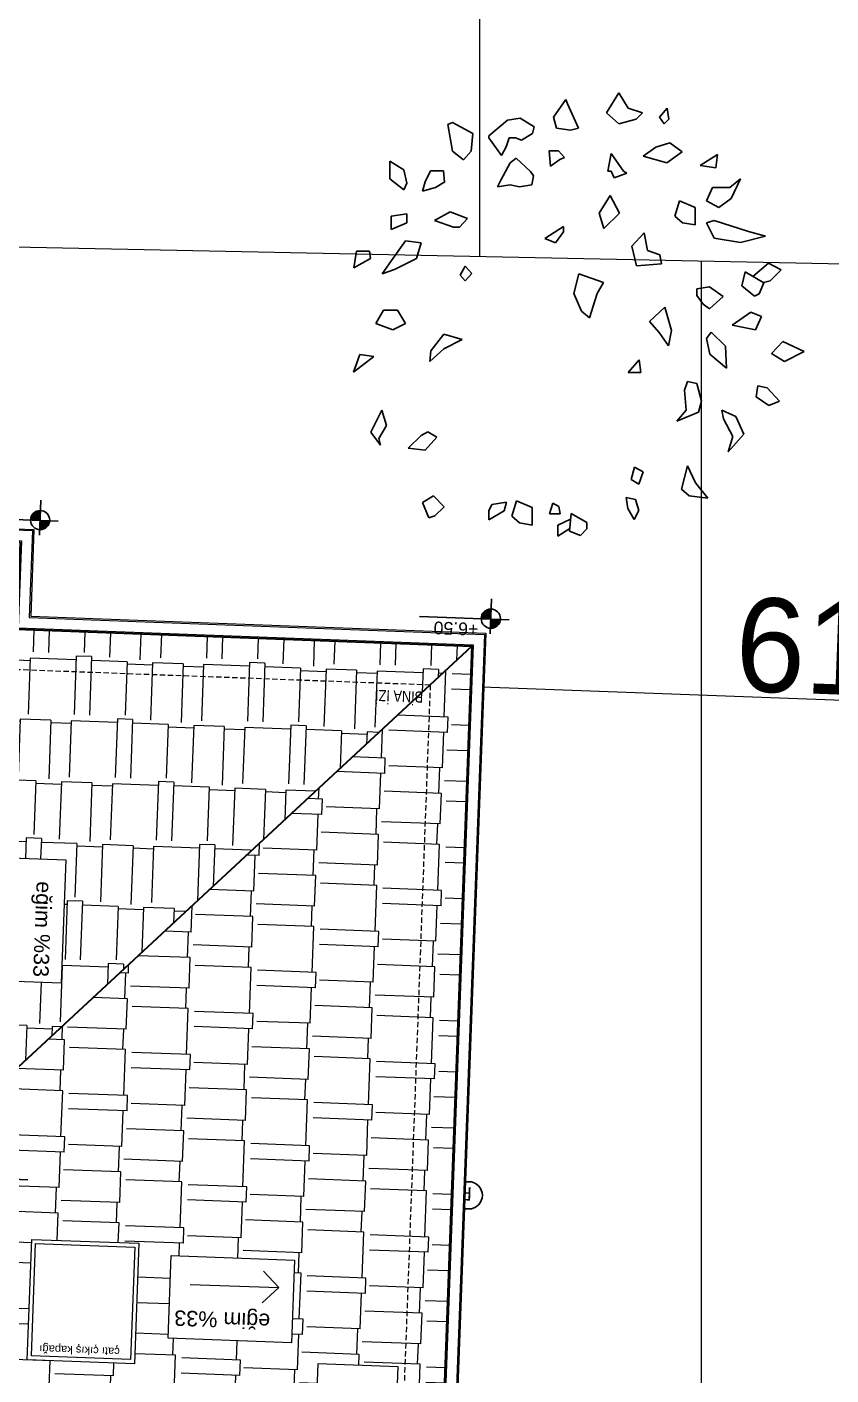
# Model space of a CAD drawing. Header units: centimetres. Extents: x 63871 to 181827, y -95930 to 42199.
# Drawn here: x 172715 to 173315, y 18061 to 19068 of the extents above; entities that cross this region are included whole.
import ezdxf
from ezdxf.enums import TextEntityAlignment as Align

# ---------------------------------------------------------------- set-up
doc = ezdxf.new("R2010")
doc.units = ezdxf.units.CM
for name, pattern in [('11-021_500-SatisOfisi_220512$0${ Diamond }', [12, 4, -2, 2, 2, -2]), ('11-021_500-SatisOfisi_280512$0${ Wide Dash }', [12, 4, -2, 4, -2]), ('Dash', [6, 3, -3])]:
    doc.linetypes.add(name, pattern=pattern)
for name, color, linetype, lineweight in [('2D Drafting - General_Pen_No__86', 173, 'Continuous', 18), ('A-AREA-IDEN', 7, 'Continuous', 9), ('A-DOOR', 31, 'Continuous', 9), ('A-FLOR-HRAL', 11, 'Continuous', 9), ('A-GLAZ', 151, 'Continuous', 9), ('A-WALL', 12, 'Continuous', 50), ('ARA SINIRLAR', 225, 'Continuous', 15), ('ARM_Pen_No__252', 8, 'Continuous', 18), ('Baca', 82, 'Continuous', 9), ('DUVAR', 7, 'Continuous', 40), ('İz DÜŞÜMÜ', 7, '11-021_500-SatisOfisi_220512$0${ Diamond }', 18), ('metal', 7, 'Continuous', 20), ('OLUK', 222, 'Continuous', 15), ('S-STRS', 31, 'Continuous', 9), ('Çatı', 144, 'Continuous', 30)]:
    doc.layers.add(name, color=color, linetype=linetype, lineweight=lineweight)
for name, color, linetype in [('Bitirme - Duvar', 7, 'Continuous'), ('CAY', 94, 'Continuous'), ('Dıış Ölçü', 140, 'Continuous'), ('KOT', 171, 'Continuous')]:
    doc.layers.add(name, color=color, linetype=linetype)
doc.styles.add('Arial', font='Arial.ttf', dxfattribs={"height": 250})
doc.styles.add('Arial_1', font='Arial.ttf', dxfattribs={"height": 300})
doc.styles.add('MtXpl_Arial_Narrow', font='')
doc.styles.add('MtXpl_Arial_Narrow_1', font='')
doc.styles.add('OLUŞTURULMUŞ_STİL_1', font='Arial.ttf')
doc.styles.add('RomanS', font='')
doc.styles.add('STYLE1', font='', dxfattribs={"width": 0.55, "height": 0.25})
doc.styles.get('MtXpl_Arial_Narrow').set_extended_font_data('Arial Narrow', bold=True)
doc.styles.get('MtXpl_Arial_Narrow_1').set_extended_font_data('Arial Narrow')
doc.styles.get('RomanS').set_extended_font_data('Stylus BT')
doc.styles.get('STYLE1').set_extended_font_data('Arial Tur')
doc.dimstyles.new('BÖYÜK', dxfattribs={"dimtxt": 70, "dimasz": 5, "dimexe": 5, "dimexo": 5, "dimgap": 2, "dimtad": 3, "dimdec": 0, "dimzin": 0, "dimdsep": 46, "dimtxsty": 'RomanS', "dimblk": 'DOT', "dimcen": 5, "dimadec": 0, "dimazin": 0, "dimtfac": 1, "dimtdec": 0, "dimtix": 1, "dimtofl": 0, "dimtmove": 1, "dimatfit": 0, "dimldrblk": 'DOT', "dimfxl": 10, "dimfxlon": 1, "dimtolj": 1, "dimtzin": 0, "dimarcsym": 0})

# ---------------------------------------------------------------- blocks, each defined once
blk = doc.blocks.new('M_Single-Flush - 80-231723-01_zemin')
at = {"layer": 'A-DOOR', "lineweight": 18}
for p, q in [((350, -50), (350, -850)), ((400, -50), (350, -50)), ((400, -50), (400, -850)), ((400, -850), (350, -850))]:
    blk.add_line(p, q, dxfattribs=at)
at = {"layer": 'A-DOOR'}
blk.add_arc((400, -50), 802, 180, 266.4242, dxfattribs=at)
blk = doc.blocks.new('M_Single-Flush - 100-231751-01_zemin')
at = {"layer": 'A-DOOR', "lineweight": 18}
for p, q in [((450, 100), (450, 1100)), ((500, 1100), (450, 1100)), ((500, 100), (500, 1100)), ((500, 100), (450, 100))]:
    blk.add_line(p, q, dxfattribs=at)
at = {"layer": 'A-DOOR'}
blk.add_arc((500, 100), 1002, 92.8611, 180, dxfattribs=at)
blk = doc.blocks.new('*U7')
at = {"layer": 'KOT', "linetype": 'Continuous'}
for p, q in [((531937.4, 4296264.4), (531937.8, 4296265.7)), ((531937.8, 4296265.7), (531938.5, 4296266.8)), ((531938.5, 4296266.8), (531939.4, 4296267.9)), ((531939.4, 4296267.9), (531940.5, 4296268.7)), ((531940.5, 4296268.7), (531941.7, 4296269.4)), ((531941.7, 4296269.4), (531943, 4296269.8)), ((531943, 4296269.8), (531944.4, 4296269.9)), ((531944.4, 4296269.9), (531944.4, 4296269.8)), ((531944.4, 4296269.8), (531944.4, 4296269.4)), ((531944.4, 4296269.4), (531944.4, 4296268.7)), ((531944.4, 4296268.7), (531944.4, 4296267.9)), ((531944.4, 4296267.9), (531944.4, 4296266.8)), ((531944.4, 4296266.8), (531944.4, 4296265.7)), ((531944.4, 4296265.7), (531944.4, 4296264.4)), ((531937.2, 4296263), (531937.4, 4296264.4)), ((531944.4, 4296264.4), (531944.4, 4296263))]:
    blk.add_line(p, q, dxfattribs=at)
at = {"layer": 'KOT', "linetype": 'Continuous', "extrusion": (0, 0, -1)}
for points in [[(-531937.8, 4296265.7), (-531944.4, 4296264.4), (-531937.4, 4296264.4)], [(-531938.5, 4296266.8), (-531944.4, 4296265.7), (-531937.8, 4296265.7)], [(-531937.8, 4296265.7), (-531944.4, 4296265.7), (-531944.4, 4296264.4)], [(-531939.4, 4296267.9), (-531944.4, 4296266.8), (-531938.5, 4296266.8)], [(-531938.5, 4296266.8), (-531944.4, 4296266.8), (-531944.4, 4296265.7)], [(-531940.5, 4296268.7), (-531944.4, 4296267.9), (-531939.4, 4296267.9)], [(-531939.4, 4296267.9), (-531944.4, 4296267.9), (-531944.4, 4296266.8)], [(-531941.7, 4296269.4), (-531944.4, 4296268.7), (-531940.5, 4296268.7)], [(-531940.5, 4296268.7), (-531944.4, 4296268.7), (-531944.4, 4296267.9)], [(-531943, 4296269.8), (-531944.4, 4296269.4), (-531941.7, 4296269.4)], [(-531941.7, 4296269.4), (-531944.4, 4296269.4), (-531944.4, 4296268.7)], [(-531944.4, 4296269.9), (-531944.4, 4296269.8), (-531943, 4296269.8)], [(-531943, 4296269.8), (-531944.4, 4296269.8), (-531944.4, 4296269.4)], [(-531937.4, 4296264.4), (-531944.4, 4296263), (-531937.2, 4296263)], [(-531937.4, 4296264.4), (-531944.4, 4296264.4), (-531944.4, 4296263)]]:
    blk.add_solid(points, dxfattribs=at)
blk = doc.blocks.new('*U8')
at = {"layer": 'KOT', "linetype": 'Continuous'}
for p, q in [((531944.4, 4296263.1), (531944.4, 4296263.4)), ((531944.4, 4296261.7), (531944.4, 4296263.1)), ((531944.4, 4296260.4), (531944.4, 4296261.7)), ((531944.4, 4296259.2), (531944.4, 4296260.4)), ((531944.4, 4296258.1), (531944.4, 4296259.2)), ((531944.4, 4296257.2), (531944.4, 4296258.1)), ((531944.4, 4296256.5), (531944.4, 4296257.2)), ((531944.4, 4296256.1), (531944.4, 4296256.5)), ((531945.8, 4296256.1), (531944.4, 4296256)), ((531944.4, 4296256), (531944.4, 4296256.1)), ((531947.1, 4296256.5), (531945.8, 4296256.1)), ((531948.3, 4296257.2), (531947.1, 4296256.5)), ((531949.4, 4296258.1), (531948.3, 4296257.2)), ((531950.3, 4296259.2), (531949.4, 4296258.1)), ((531951, 4296260.4), (531950.3, 4296259.2)), ((531951.4, 4296261.7), (531951, 4296260.4)), ((531951.5, 4296263.1), (531951.4, 4296261.7)), ((531951.5, 4296263.4), (531951.5, 4296263.1))]:
    blk.add_line(p, q, dxfattribs=at)
at = {"layer": 'KOT', "linetype": 'Continuous', "extrusion": (0, 0, -1)}
for points in [[(-531944.4, 4296263.4), (-531951.5, 4296263.1), (-531944.4, 4296263.1)], [(-531944.4, 4296263.4), (-531951.5, 4296263.4), (-531951.5, 4296263.1)], [(-531944.4, 4296263.1), (-531951.4, 4296261.7), (-531944.4, 4296261.7)], [(-531944.4, 4296263.1), (-531951.5, 4296263.1), (-531951.4, 4296261.7)], [(-531944.4, 4296261.7), (-531951, 4296260.4), (-531944.4, 4296260.4)], [(-531944.4, 4296261.7), (-531951.4, 4296261.7), (-531951, 4296260.4)], [(-531944.4, 4296260.4), (-531950.3, 4296259.2), (-531944.4, 4296259.2)], [(-531944.4, 4296260.4), (-531951, 4296260.4), (-531950.3, 4296259.2)], [(-531944.4, 4296259.2), (-531949.4, 4296258.1), (-531944.4, 4296258.1)], [(-531944.4, 4296259.2), (-531950.3, 4296259.2), (-531949.4, 4296258.1)], [(-531944.4, 4296258.1), (-531948.3, 4296257.2), (-531944.4, 4296257.2)], [(-531944.4, 4296258.1), (-531949.4, 4296258.1), (-531948.3, 4296257.2)], [(-531944.4, 4296257.2), (-531947.1, 4296256.5), (-531944.4, 4296256.5)], [(-531944.4, 4296257.2), (-531948.3, 4296257.2), (-531947.1, 4296256.5)], [(-531944.4, 4296256.5), (-531945.8, 4296256.1), (-531944.4, 4296256.1)], [(-531944.4, 4296256.5), (-531947.1, 4296256.5), (-531945.8, 4296256.1)], [(-531944.4, 4296256.1), (-531945.8, 4296256.1), (-531944.4, 4296256)]]:
    blk.add_solid(points, dxfattribs=at)
blk = doc.blocks.new('asdf')
at = {"layer": 'KOT'}
for p, q in [((435094.3, 4281336.8), (435094.3, 4281362.8)), ((435080.7, 4281351.9), (435147.5, 4281351.9))]:
    blk.add_line(p, q, dxfattribs=at)
blk.add_circle((435094.3, 4281351.6), 7.17, dxfattribs=at)
at = {"layer": 'KOT', "linetype": 'Continuous'}
for name, p in [('*U7', (-96850, -14911.1)), ('*U8', (-96850, -14911.6))]:
    blk.add_blockref(name, p, dxfattribs=at)
blk = doc.blocks.new('y')
for p, q in [((66798.9, 34324.7), (66798.9, 34329.6)), ((66799.4, 34324.7), (66799.4, 34329.8)), ((66807.3, 34319.9), (66807.3, 34325.6)), ((66812.4, 34330.7), (66812.4, 34330.7)), ((66817.5, 34319.9), (66817.5, 34325.6)), ((66825.5, 34324.7), (66825.5, 34329.8)), ((66826, 34324.7), (66826, 34329.6)), ((66809.4, 34317.9), (66815.5, 34317.9)), ((66764.7, 34299.7), (66844.1, 34299.7)), ((66764.7, 34299.7), (66764.7, 34294.7)), ((66794.8, 34304.3), (66830.1, 34304.3)), ((66794.8, 34302.7), (66794.8, 34299.7)), ((66795.8, 34303.7), (66829, 34303.7)), ((66830.1, 34302.7), (66830.1, 34299.7)), ((66830.1, 34302.7), (66830.1, 34299.7)), ((66844.1, 34299.7), (66844.1, 34294.7))]:
    blk.add_line(p, q)
at = {"color": 4, "ltscale": 30}
for p, q in [((66797.4, 34306.6), (66800.9, 34306.6)), ((66799.2, 34308.3), (66799.2, 34304.8)), ((66827.4, 34306.6), (66824, 34306.6)), ((66825.7, 34308.3), (66825.7, 34304.8))]:
    blk.add_line(p, q, dxfattribs=at)
blk.add_lwpolyline([(66794.5, 34299.7, -0.41586), (66793.8, 34300.4), (66794.1, 34329.8, -1), (66830.8, 34329.8), (66831.1, 34300.4, -0.41586), (66830.4, 34299.7)], format="xyb", close=True)
for centre in [(66799.2, 34306.6), (66825.7, 34306.6)]:
    blk.add_circle(centre, 1.02)
for centre, radius, start, end in [((66812.4, 34329.8), 13.5, 358.9853, 181.0147), ((66812.4, 34330), 13, 358.9459, 181.0541), ((66812.4, 34325.6), 5.1, 90, 180), ((66812.4, 34325.6), 5.1, 0, 90), ((66812.4, 34324.5), 13.5, 178.9853, 1.0147), ((66812.4, 34325), 13, 181.1929, 358.8071), ((66809.4, 34319.9), 2.04, 180, 270), ((66815.5, 34319.9), 2.04, 270, 0), ((66795.8, 34302.7), 1.02, 90, 180), ((66829, 34302.7), 1.02, 0, 90)]:
    blk.add_arc(centre, radius, start, end)
at = {"layer": 'ARM_Pen_No__252'}
for p, q in [((66774.4, 34307.1), (66776.2, 34307.1)), ((66774.4, 34301.5), (66774.4, 34307.1)), ((66775.3, 34305.2), (66775.3, 34301.5)), ((66776.2, 34305.2), (66775.3, 34305.2)), ((66776.2, 34309.8), (66785.5, 34309.8)), ((66776.2, 34302.6), (66776.2, 34309.8)), ((66776.2, 34307.1), (66776.2, 34305.2)), ((66785.5, 34309.8), (66785.5, 34302.6)), ((66785.5, 34307.1), (66785.5, 34305.2)), ((66787.3, 34307.1), (66785.5, 34307.1)), ((66785.5, 34305.2), (66786.4, 34305.2)), ((66786.4, 34305.2), (66786.4, 34301.5)), ((66787.3, 34301.5), (66787.3, 34307.1)), ((66785.5, 34302.6), (66776.2, 34302.6))]:
    blk.add_line(p, q, dxfattribs=at)
blk.add_lwpolyline([(66788.3, 34301.5), (66788.3, 34299.7), (66773.5, 34299.7), (66773.5, 34301.5)], close=True, dxfattribs=at)
at = {"layer": 'metal'}
for p, q in [((66839.3, 34315.9), (66839.3, 34325.6)), ((66842.9, 34324.2), (66835.8, 34324.2)), ((66835.8, 34317), (66835.8, 34324.2)), ((66835.8, 34320.6), (66843, 34320.6)), ((66842.9, 34317), (66835.8, 34317)), ((66842.7, 34323.9), (66836, 34323.9)), ((66836, 34317.2), (66836, 34323.9)), ((66842.7, 34317.2), (66836, 34317.2)), ((66836.9, 34320.6), (66841.7, 34320.6)), ((66839.3, 34317), (66839.3, 34324)), ((66839.3, 34322.7), (66839.3, 34317)), ((66842.7, 34323.9), (66842.7, 34317.2)), ((66842.9, 34324.2), (66842.9, 34317))]:
    blk.add_line(p, q, dxfattribs=at)
blk.add_circle((66839.3, 34320.6), 2.88, dxfattribs=at)
blk = doc.blocks.new('HRD')
at = {"layer": 'ARM_Pen_No__252'}
h = blk.add_hatch(dxfattribs=at)
h.set_pattern_fill('AR-B816', color=256, scale=0.09)
h.set_pattern_definition([(0, (-39959.2, 0), (0, 18.288), []), (90, (-39959.2, 0), (-18.288, 18.288), [18.288, -18.288])])
h.paths.add_polyline_path([(154149.6, 35592.5), (154149.6, 35503.5), (154219.6, 35503.5), (154219.6, 35483.2), (154324.6, 35483.2), (154324.6, 35692.5), (154369.6, 35692.5), (154369.6, 35927.5), (154369.6, 35927.5), (154369.6, 36097.5), (154369.6, 36177.5), (154254.6, 36177.5), (153954.6, 36177.5), (153839.6, 36177.5), (153839.6, 35897.6), (153869.6, 35897.5), (153869.6, 35882.5), (154019.6, 35882.5), (154019.6, 35872.5), (154019.6, 35833.3, -0.444416), (154030.5, 35823.5, -0.444416), (154019.6, 35813.7), (154019.6, 35773.5), (153939.6, 35773.5), (153939.6, 35692.5), (154019.6, 35692.5), (154019.6, 35687.5), (154019.6, 35633.7), (154020.6, 35632.9), (154019.6, 35631.5), (154019.6, 35592.5), (154019.6, 35582.5), (153989.6, 35582.5), (153989.6, 35577.5), (153989.6, 35497.5), (153989.6, 35437.5), (153994.6, 35437.5), (154094.6, 35437.5), (154139.6, 35437.5), (154139.6, 35592.5)])
h = blk.add_hatch(dxfattribs=at)
h.set_pattern_fill('ANGLE', color=256, scale=5)
h.set_pattern_definition([(0, (-39959.2, 0), (0, 34.925), [25.4, -9.525]), (90, (-39959.2, 0), (-34.925, 2e-15), [25.4, -9.525])])
h.paths.add_polyline_path([(153979.6, 35577.5), (153979.6, 35582.5), (153839.6, 35582.5), (153839.6, 35560.8), (153842.5, 35560.8, -35.598717), (153842.4, 35558.9), (153839.6, 35558.9), (153839.6, 35437.5), (153862.7, 35437.5), (153862.7, 35442.5), (153892.6, 35442.5, -0.415866), (153891.9, 35443.2), (153892.1, 35472.6, -1), (153928.9, 35472.6), (153929.1, 35443.2, -0.417788), (153928.4, 35442.5), (153942.2, 35442.5), (153942.2, 35437.5), (153979.6, 35437.5), (153979.6, 35497.5)])
h.paths.add_polyline_path([(153928.9, 35472.6, 1), (153892.1, 35472.6), (153891.9, 35443.2, 0.415866), (153892.6, 35442.5), (153892.9, 35442.5), (153892.9, 35445.5, -0.414214), (153893.9, 35446.6), (153927.1, 35446.6, -0.414206), (153928.1, 35445.5), (153928.1, 35442.5), (153928.4, 35442.5, 0.417795), (153929.1, 35443.2)], flags=17)
h.paths.add_polyline_path([(153924, 35472.4), (153924, 35467.5, -1.017869), (153897, 35467.5), (153897, 35472.4, -1.017869)], flags=16)
h.paths.add_polyline_path([(153923.5, 35472.6), (153923.5, 35467.5, -0.979394), (153897.5, 35467.5), (153897.5, 35472.6, -1.018569)], flags=0)
h.paths.add_polyline_path([(153941, 35467), (153941, 35459.8), (153933.8, 35459.8), (153933.8, 35467)], flags=16)
h.paths.add_polyline_path([(153940.8, 35466.8), (153940.8, 35460), (153934.1, 35460), (153934.1, 35466.8)], flags=0)
h.paths.add_polyline_path([(153940.3, 35463.4, -1), (153934.5, 35463.4, -1)], flags=0)
h.paths.add_polyline_path([(153915.6, 35468.5), (153915.6, 35462.7, -0.414219), (153913.6, 35460.7), (153907.4, 35460.7, -0.414214), (153905.4, 35462.7), (153905.4, 35468.5, -0.414214), (153910.5, 35473.6, -0.414212)], flags=0)
h.paths.add_polyline_path([(153924.8, 35449.4, -1), (153922.7, 35449.4, -1)], flags=16)
h.paths.add_polyline_path([(153864.6, 35477.5), (153938.7, 35477.4), (153938.7, 35493.8), (153864.6, 35493.8)], flags=24)
h.paths.add_polyline_path([(153865.1, 35490.5), (153938.1, 35490.5), (153938.1, 35506.8), (153865.1, 35506.9)], flags=24)
h.paths.add_polyline_path([(153883.3, 35506.4), (153927.8, 35506.4), (153927.8, 35519.3), (153883.3, 35519.3)], flags=24)
h.paths.add_polyline_path([(153864.7, 35503.7), (153888.1, 35503.6), (153888.1, 35519.9), (153864.7, 35519.9)], flags=24)
h.paths.add_polyline_path([(153862.3, 35534.3), (153908.8, 35534.3), (153908.8, 35568.2), (153862.3, 35568.2)], flags=24)
h.paths.add_polyline_path([(153861.8, 35512.8), (153916.1, 35512.8), (153916.1, 35546.8), (153861.8, 35546.8)], flags=24)
at = {"layer": '2D Drafting - General_Pen_No__86'}
for radius, start, end in [(17, 181.5717, 175.1354), (9, 182.9697, 170.7827)]:
    blk.add_arc((153859.4, 35559.4), radius, start, end, dxfattribs=at)
at = {"layer": 'A-DOOR'}
for p, q in [((153979.6, 35497.5), (153979.6, 35577.5)), ((153989.6, 35577.5), (153989.6, 35497.5)), ((153994.6, 35437.5), (154094.6, 35437.5)), ((153994.6, 35417.5), (154094.6, 35417.5))]:
    blk.add_line(p, q, dxfattribs=at)
at = {"layer": 'A-FLOR-HRAL'}
for p, q in [((153969.6, 35417.5), (153969.6, 35317.5)), ((154119.7, 35317.5), (154119.7, 35417.5)), ((154049.8, 35373.5), (154043.1, 35363.5)), ((154049.8, 35317.5), (154049.8, 35373.5)), ((154049.8, 35373.5), (154056.4, 35363.5)), ((154119.7, 35371.5), (153969.6, 35371.5)), ((154119.7, 35344.5), (153969.6, 35344.5)), ((154119.7, 35317.5), (153969.6, 35317.5))]:
    blk.add_line(p, q, dxfattribs=at)
at = {"layer": 'A-FLOR-HRAL', "linetype": '11-021_500-SatisOfisi_280512$0${ Wide Dash }'}
for p, q in [((154119.7, 35373.5), (153969.6, 35373.5)), ((154119.7, 35346.5), (153969.6, 35346.5)), ((154119.7, 35319.5), (153969.6, 35319.5))]:
    blk.add_line(p, q, dxfattribs=at)
at = {"layer": 'A-GLAZ', "ltscale": 3}
for p, q in [((153839.6, 35782.5), (153819.6, 35782.5)), ((153819.6, 35782.5), (153819.6, 35777.5)), ((153819.6, 35782.5), (153819.6, 35692.5)), ((153819.6, 35777.5), (153839.6, 35777.5)), ((153824.6, 35732.5), (153824.6, 35777.5)), ((153824.6, 35777.5), (153824.6, 35772.5)), ((153829.6, 35777.5), (153829.6, 35732.5)), ((153839.6, 35777.5), (153839.6, 35782.5)), ((153839.6, 35782.5), (153839.6, 35692.5)), ((153824.6, 35772.5), (153829.6, 35772.5)), ((153827.1, 35772.5), (153827.1, 35737.5)), ((153829.6, 35737.5), (153824.6, 35737.5)), ((153829.6, 35697.5), (153829.6, 35742.5)), ((153829.6, 35742.5), (153834.6, 35742.5)), ((153829.6, 35737.5), (153834.6, 35737.5)), ((153832.1, 35737.5), (153832.1, 35702.5)), ((153834.6, 35742.5), (153834.6, 35697.5)), ((153829.6, 35732.5), (153824.6, 35732.5)), ((153819.6, 35692.5), (153819.6, 35697.5)), ((153819.6, 35697.5), (153839.6, 35697.5)), ((153829.6, 35697.5), (153829.6, 35702.5)), ((153829.6, 35702.5), (153834.6, 35702.5)), ((153839.6, 35697.5), (153839.6, 35692.5)), ((153839.6, 35692.5), (153819.6, 35692.5)), ((153869.8, 35437.5), (153869.8, 35417.5)), ((153874.8, 35437.5), (153869.8, 35437.5)), ((153869.8, 35437.5), (153929.8, 35437.5)), ((153874.8, 35417.5), (153874.8, 35437.5)), ((153924.8, 35417.5), (153924.8, 35437.5)), ((153924.8, 35437.5), (153929.8, 35437.5)), ((153929.8, 35437.5), (153929.8, 35417.5)), ((153874.8, 35427.5), (153904.8, 35427.5)), ((153879.8, 35422.5), (153879.8, 35427.5)), ((153879.8, 35425), (153899.8, 35425)), ((153894.8, 35427.5), (153894.8, 35432.5)), ((153894.8, 35432.5), (153924.8, 35432.5)), ((153924.8, 35427.5), (153894.8, 35427.5)), ((153899.8, 35427.5), (153899.8, 35432.5)), ((153899.8, 35430), (153919.8, 35430)), ((153899.8, 35427.5), (153899.8, 35422.5)), ((153904.8, 35427.5), (153904.8, 35422.5)), ((153919.8, 35427.5), (153919.8, 35432.5)), ((153924.8, 35427.5), (153919.8, 35427.5)), ((153869.8, 35417.5), (153874.8, 35417.5)), ((153869.8, 35417.5), (153929.8, 35417.5)), ((153904.8, 35422.5), (153874.8, 35422.5)), ((153874.8, 35422.5), (153879.8, 35422.5)), ((153929.8, 35417.5), (153924.8, 35417.5))]:
    blk.add_line(p, q, dxfattribs=at)
at = {"layer": 'A-WALL', "lineweight": 53}
for p, q in [((153819.6, 35782.5), (153819.6, 36197.5)), ((154019.6, 35872.5), (154019.6, 35882.5)), ((153839.6, 35872.5), (153839.6, 35782.5)), ((154019.6, 35872.5), (153839.6, 35872.5)), ((153819.6, 35417.5), (153819.6, 35692.5)), ((153819.6, 35692.5), (153839.6, 35692.5)), ((153839.6, 35692.5), (153839.6, 35592.5)), ((153839.6, 35592.5), (154019.6, 35592.5)), ((154019.6, 35592.5), (154019.6, 35582.5)), ((153839.6, 35582.5), (153839.6, 35437.5)), ((153979.6, 35582.5), (153839.6, 35582.5)), ((153979.6, 35577.5), (153979.6, 35582.5)), ((153989.6, 35577.5), (153979.6, 35577.5)), ((154019.6, 35582.5), (153989.6, 35582.5)), ((153989.6, 35582.5), (153989.6, 35577.5)), ((153979.6, 35437.5), (153979.6, 35497.5)), ((153979.6, 35497.5), (153989.6, 35497.5)), ((153989.6, 35497.5), (153989.6, 35437.5)), ((153839.6, 35437.5), (153869.8, 35437.5)), ((153929.8, 35437.5), (153979.6, 35437.5)), ((153989.6, 35437.5), (153994.6, 35437.5)), ((153994.6, 35437.5), (153994.6, 35417.5)), ((154094.6, 35417.5), (154094.6, 35437.5)), ((154094.6, 35437.5), (154139.6, 35437.5)), ((153869.8, 35417.5), (153819.6, 35417.5)), ((153994.6, 35417.5), (153929.8, 35417.5)), ((154389.6, 35417.5), (154094.6, 35417.5))]:
    blk.add_line(p, q, dxfattribs=at)
at = {"layer": 'A-WALL', "lineweight": 50}
for p, q in [((153839.6, 35782.5), (153819.6, 35782.5)), ((153869.8, 35437.5), (153869.8, 35417.5)), ((153929.8, 35417.5), (153929.8, 35437.5))]:
    blk.add_line(p, q, dxfattribs=at)
at = {"layer": 'Bitirme - Duvar', "color": 161, "linetype": 'Continuous', "lineweight": 25}
for p, q in [((153786.9, 35737.5), (153834.4, 35737.5)), ((153899.8, 35384.8), (153899.8, 35432.3))]:
    blk.add_line(p, q, dxfattribs=at)
for centre in [(153776.7, 35737.5), (153899.8, 35374.6)]:
    blk.add_circle(centre, 10.2, dxfattribs=at)
at = {"layer": 'İz DÜŞÜMÜ'}
blk.add_lwpolyline([(153819.6, 36347.5), (154419.6, 36347.5), (154419.6, 35292.5), (154159.6, 35292.5), (154159.6, 35357.5), (153819.6, 35357.5), (153819.6, 36347.5)], dxfattribs=at)
at = {"layer": 'metal'}
for p, q in [((153862.9, 35557.1), (153856.3, 35562.6)), ((153856.7, 35556.7), (153862.2, 35563.3)), ((153859.4, 35560), (153856.7, 35556.7)), ((153859.4, 35560), (153862.9, 35557.1))]:
    blk.add_line(p, q, dxfattribs=at)
blk.add_lwpolyline([(153839.6, 35558.9), (153858.1, 35558.9), (153858.1, 35560.8), (153839.6, 35560.8)], dxfattribs=at)
for radius in [2.81, 1.81]:
    blk.add_circle((153859.4, 35560), radius, dxfattribs=at)
at = {"layer": 'S-STRS', "linetype": 'Dash'}
for p, q in [((153931.9, 35776.9), (153839.6, 35869.2)), ((153936.6, 35779.5), (153890.1, 35872.5)), ((153936.6, 35786.2), (153936.6, 35872.5)), ((153963.6, 35779.5), (153963.6, 35872.5)), ((153990.6, 35779.5), (153990.6, 35872.5)), ((153932.3, 35773.5), (153839.6, 35815.1)), ((153934.7, 35770.5), (153839.6, 35770.5)), ((153934.8, 35743.5), (153839.6, 35743.5)), ((153934.8, 35716.5), (153839.6, 35716.5)), ((153934.9, 35690.4), (153839.6, 35647.6)), ((153932.9, 35689.5), (153839.6, 35689.5)), ((153934.9, 35687.8), (153839.6, 35592.5)), ((153933.7, 35686.5), (153840.9, 35644.9)), ((153937.1, 35687.5), (153889.6, 35592.5)), ((153939.6, 35685.8), (153893, 35592.5)), ((153939.6, 35687.5), (153939.6, 35592.5)), ((153942.6, 35687.5), (153942.6, 35592.5)), ((153966.6, 35687.5), (153966.6, 35592.5)), ((153969.6, 35687.5), (153969.6, 35592.5)), ((153993.6, 35687.5), (153993.6, 35592.5)), ((153996.6, 35687.5), (153996.6, 35592.5)), ((153935.4, 35684), (153843.9, 35592.5))]:
    blk.add_line(p, q, dxfattribs=at)
at = {"layer": 'S-STRS'}
for p, q in [((153934.6, 35778.5), (153840.6, 35872.5)), ((153940, 35779.5), (153893.5, 35872.5)), ((153939.6, 35872.5), (153939.6, 35780.2)), ((153966.6, 35779.5), (153966.6, 35872.5)), ((153993.6, 35779.5), (153993.6, 35872.5)), ((154019.6, 35773.5), (154019.6, 35872.5)), ((153934.6, 35775.7), (153839.6, 35818.3)), ((153889.6, 35823.5), (153889.6, 35632.9)), ((154019.6, 35823.5), (153889.6, 35823.5)), ((154019.6, 35779.5), (153934.6, 35779.5)), ((153934.9, 35687.5), (153934.6, 35779.5)), ((153934.7, 35773.5), (153839.6, 35773.5)), ((153939.6, 35773.5), (153939.6, 35692.5)), ((154019.6, 35773.5), (153939.6, 35773.5)), ((153934.7, 35746.5), (153839.6, 35746.5)), ((153934.8, 35719.5), (153839.6, 35719.5)), ((153934.9, 35692.5), (153839.6, 35692.5)), ((153934.9, 35687.5), (154019.6, 35687.5)), ((154019.6, 35692.5), (153939.6, 35692.5)), ((154019.6, 35692.5), (154019.6, 35687.5)), ((154020.6, 35632.9), (154005.6, 35644.4)), ((154020.6, 35632.9), (153889.6, 35632.9)), ((154020.6, 35632.9), (154008.8, 35615.6)), ((154019.6, 35593), (154019.6, 35592.5))]:
    blk.add_line(p, q, dxfattribs=at)
at = {"layer": 'S-STRS', "linetype": 'Dash'}
for points in [[(154017.6, 35779.5), (154017.6, 35872.5)], [(154017.6, 35592.5), (154017.6, 35687.5)], [(154019.6, 35592.5), (154019.6, 35687.5)]]:
    blk.add_lwpolyline(points, dxfattribs=at)
at = {"layer": 'S-STRS'}
blk.add_circle((154020.6, 35823.5), 9.82, dxfattribs=at)
blk.add_blockref('y', (87098.1, 1142.8))
at = {"layer": 'A-DOOR', "xscale": -0.1, "yscale": 0.1, "zscale": 0.1, "rotation": 270.0000000000001}
blk.add_blockref('M_Single-Flush - 80-231723-01_zemin', (153984.6, 35537.5), dxfattribs=at)
at = {"layer": 'A-DOOR', "xscale": -0.1, "yscale": 0.1, "zscale": 0.1}
blk.add_blockref('M_Single-Flush - 100-231751-01_zemin', (154044.6, 35427.5), dxfattribs=at)
at = {"layer": 'DUVAR'}
blk.add_blockref('asdf', (-281047.6, -4245872.1), dxfattribs=at)
for s, height, style, p in [('Döş', 8.32, 'MtXpl_Arial_Narrow_1', (154031.1, 35527.3)), (': Lamine parke', 8.316, 'MtXpl_Arial_Narrow_1', (154049.1, 35527.3)), ('Döş', 8.32, 'MtXpl_Arial_Narrow', (153867.4, 35508.7)), (': Seramik', 8.32, 'MtXpl_Arial_Narrow_1', (153885.4, 35508.7)), ('Tav: Sıva+Boya', 8.316, 'MtXpl_Arial_Narrow_1', (154031.5, 35514.2)), ('Tav: Sıva+Boya', 8.316, 'MtXpl_Arial_Narrow_1', (153867.9, 35495.7)), ('Duv: Sıva+Boya', 8.316, 'MtXpl_Arial_Narrow_1', (154031.1, 35501.2)), ('Duv: Sıva+Boya', 8.316, 'MtXpl_Arial_Narrow_1', (153867.4, 35482.6))]:
    blk.add_text(s, height=height, rotation=359.957, dxfattribs=dict(style=style)).set_placement(p)
at = {"layer": 'A-AREA-IDEN', "char_height": 16.47, "width": 224.2, "attachment_point": 2, "line_spacing_factor": 0.941778, "style": 'Arial'}
for s, insert in [('HOL', (154053.4, 35580.8)), ('WC', (153885.2, 35559.8)), ('4 m²', (154052.7, 35559.8)), ('3 m²', (153889.2, 35538.3))]:
    blk.add_mtext(s, dxfattribs=dict(at, insert=insert))
at = {"layer": 'A-DOOR', "style": 'Arial', "text_generation_flag": 6}
for s, rotation, p in [('80 / 220', 180, (153911.6, 35557.5)), ('100 / 220', 270, (154014.2, 35447.9))]:
    blk.add_text(s, height=12.35, rotation=rotation, dxfattribs=at).set_placement(p)
at = {"layer": 'Bitirme - Duvar', "linetype": 'Continuous', "char_height": 10, "attachment_point": 7, "style": 'OLUŞTURULMUŞ_STİL_1'}
for s, insert in [('\\A1;90', (153794.5, 35741.5)), ('\\A1;P', (153774.4, 35731.4)), ('\\A1;270', (153794.5, 35721.5)), ('\\A1;P', (153897.5, 35369))]:
    blk.add_mtext(s, dxfattribs=dict(at, insert=insert))
at = {"layer": 'Bitirme - Duvar', "linetype": 'Continuous', "style": 'OLUŞTURULMUŞ_STİL_1'}
for s, insert, char_height, attachment_point, rotation in [('\\A1;60', (153895.8, 35398), 10, 7, 90), ('\\A1;3', (154042.2, 35378.9), 12.59, 9, 1.3886), ('\\A1;2', (154042.2, 35352.4), 12.59, 9, 1.3886), ('\\A1;1', (154038.9, 35324.8), 12.59, 9, 1.3886)]:
    blk.add_mtext(s, dxfattribs=dict(at, insert=insert, char_height=char_height, attachment_point=attachment_point, rotation=rotation))
at = {"layer": 'Bitirme - Duvar', "linetype": 'Continuous', "insert": (153915.8, 35398), "char_height": 10, "width": 14.493, "attachment_point": 7, "rotation": 90, "style": 'OLUŞTURULMUŞ_STİL_1'}
blk.add_mtext('\\A1;60', dxfattribs=at)
at = {"layer": 'KOT', "style": 'Arial_1'}
blk.add_text('+0.50', height=9.45, dxfattribs=at).set_placement((154059.5, 35483.1))
at = {"layer": 'S-STRS', "style": 'STYLE1', "text_generation_flag": 6, "width": 0.55}
for s, height, p in [('5', 15.4, (153896.6, 35828.3)), ('4', 15.4, (153921.4, 35827.9)), ('3', 15.4, (153950.5, 35826.9)), ('2', 15.4, (153976.3, 35827.8)), ('1', 15.4, (154003.1, 35828.8)), ('6', 15.4, (153878.6, 35802.9)), ('7', 15.4, (153878.8, 35776.1)), ('8', 15.4, (153875.1, 35749.8)), ('9', 15.4, (153875.9, 35725.1)), ('10', 15.36, (153870.7, 35698)), ('11', 15.36, (153871.6, 35669.1)), ('12', 15.36, (153873.8, 35641.4)), ('13', 15.36, (153885.3, 35613.8)), ('14', 15.36, (153917.8, 35613.2)), ('15', 15.36, (153951.3, 35615.1)), ('16', 15.36, (153976.6, 35614.2)), ('17', 15.36, (153999.6, 35613.4)), ('18', 15.36, (154025.1, 35613))]:
    blk.add_text(s, height=height, rotation=180, dxfattribs=at).set_placement(p)
at = {"layer": 'S-STRS', "style": 'STYLE1'}
blk.add_text('18 x 16.66cm', height=9.515, rotation=270, dxfattribs=at).set_placement((153943.4, 35773.5))
blk = doc.blocks.new('_Dot')
at = {"color": 0, "linetype": 'ByBlock', "lineweight": -2}
blk.add_line((-0.5, 0), (-1, 0), dxfattribs=at)
at = {"color": 0, "linetype": 'ByBlock', "const_width": 0.5}
blk.add_lwpolyline([(-0.25, 0, 1), (0.25, 0, 1)], format="xyb", close=True, dxfattribs=at)
blk = doc.blocks.new('*D418')
at = {"layer": 'Defpoints', "color": 0, "transparency": 16777216}
for p in [(-4936.1, 3646.3), (-4326.5, 3623.7), (-4326.5, 3623.7)]:
    blk.add_point(p, dxfattribs=at)
at = {"layer": 'Dıış Ölçü', "color": 0, "lineweight": -2, "transparency": 16777216}
for p, q in [((-4936.1, 3646.3), (-4936.3, 3641.3)), ((-4931.1, 3646.1), (-4331.5, 3623.8)), ((-4326.5, 3623.7), (-4326.7, 3618.7))]:
    blk.add_line(p, q, dxfattribs=at)
at = {"layer": 'Dıış Ölçü', "color": 0, "lineweight": -2, "transparency": 16777216, "xscale": 5, "yscale": 5, "zscale": 5}
for p, rotation in [((-4936.1, 3646.3), 177.8731903117568), ((-4326.5, 3623.7), 357.8731903117568)]:
    blk.add_blockref('_Dot', p, dxfattribs=dict(at, rotation=rotation))
at = {"layer": 'Dıış Ölçü', "color": 0, "transparency": 16777216, "insert": (-4629.9, 3673.5), "char_height": 70, "attachment_point": 5, "rotation": 357.8732, "style": 'RomanS'}
blk.add_mtext('\\A1;610', dxfattribs=at)
blk = doc.blocks.new('A$C5AA32782')
at = {"layer": 'CAY'}
for p, q in [((452.9, 931.4, 0), (426.3, 893.8, 0)), ((456.2, 922, 0), (452.9, 931.4, 0)), ((479.5, 870.3, 0), (456.2, 922, 0)), ((566, 945.5, 0), (539.4, 903.2, 0)), ((585.9, 912.6, 0), (566, 945.5, 0)), ((355.1, 891.8, 0), (328.5, 887.1, 0)), ((385, 873, 0), (355.1, 891.8, 0)), ((426.3, 893.8, 0), (432.9, 870.3, 0)), ((539.4, 903.2, 0), (566, 879.7, 0)), ((615.9, 903.2, 0), (585.9, 912.6, 0)), ((602.6, 889.1, 0), (615.9, 903.2, 0)), ((669.1, 912.6, 0), (652.5, 893.8, 0)), ((652.5, 893.8, 0), (662.4, 879.7, 0)), ((672.4, 889.1, 0), (669.1, 912.6, 0)), ((211.1, 882.5, 0), (201.2, 877.8, 0)), ((201.2, 877.8, 0), (211.1, 821.4, 0)), ((254.4, 859, 0), (211.1, 882.5, 0)), ((328.5, 887.1, 0), (288.5, 854.2, 0)), ((381.7, 858.9, 0), (385, 873, 0)), ((432.9, 870.3, 0), (462.9, 865.6, 0)), ((462.9, 865.6, 0), (479.5, 870.3, 0)), ((566, 879.7, 0), (602.6, 889.1, 0)), ((662.4, 879.7, 0), (672.4, 889.1, 0)), ((251, 821.4, 0), (254.4, 859, 0)), ((288.5, 854.2, 0), (288.5, 849.5, 0)), ((288.5, 849.5, 0), (315.2, 811.9, 0)), ((325.1, 830.7, 0), (331.8, 849.5, 0)), ((331.8, 849.5, 0), (345.1, 849.5, 0)), ((345.1, 849.5, 0), (358.4, 844.8, 0)), ((358.4, 844.8, 0), (381.7, 858.9, 0)), ((644.5, 829.4, 0), (674.4, 838.7, 0)), ((674.4, 838.7, 0), (701, 820, 0)), ((211.1, 821.4, 0), (234.4, 802.6, 0)), ((234.4, 802.6, 0), (251, 821.4, 0)), ((315.2, 811.9, 0), (325.1, 830.7, 0)), ((347, 805.9, 0), (333.7, 796.5, 0)), ((377, 777.7, 0), (347, 805.9, 0)), ((436.8, 821.9, 0), (416.8, 821.9, 0)), ((416.8, 821.9, 0), (420.1, 789, 0)), ((450.1, 807.8, 0), (436.8, 821.9, 0)), ((440.1, 803.1, 0), (450.1, 807.8, 0)), ((542.4, 778.7, 0), (549.1, 816.3, 0)), ((549.1, 816.3, 0), (575.7, 778.7, 0)), ((617.8, 810.6, 0), (644.5, 829.4, 0)), ((667.7, 796.5, 0), (617.8, 810.6, 0)), ((701, 820, 0), (667.7, 796.5, 0)), ((776.2, 813.8, 0), (739, 790.4, 0)), ((776.2, 813.8, 0), (772.2, 785.7, 0)), ((107, 781, 0), (77, 799.8, 0)), ((77, 799.8, 0), (77, 762.2, 0)), ((113.6, 752.8, 0), (107, 781, 0)), ((163.9, 778.9, 0), (152.9, 755.4, 0)), ((191.6, 778.9, 0), (163.9, 778.9, 0)), ((194, 755.2, 0), (191.6, 778.9, 0)), ((333.7, 796.5, 0), (313.8, 759, 0)), ((383.6, 768.3, 0), (377, 777.7, 0)), ((420.1, 789, 0), (440.1, 803.1, 0)), ((549.1, 778.7, 0), (542.4, 778.7, 0)), ((555.7, 764.6, 0), (549.1, 778.7, 0)), ((575.7, 778.7, 0), (582.4, 774, 0)), ((739, 790.4, 0), (772.2, 785.7, 0)), ((77, 762.2, 0), (107, 738.7, 0)), ((107, 738.7, 0), (113.6, 752.8, 0)), ((152.9, 755.4, 0), (147.3, 735.9, 0)), ((175, 743.7, 0), (194.4, 755.4, 0)), ((313.8, 759, 0), (307.1, 744.9, 0)), ((307.1, 744.9, 0), (333.7, 749.6, 0)), ((333.7, 749.6, 0), (353.7, 744.9, 0)), ((353.7, 744.9, 0), (380.3, 749.6, 0)), ((380.3, 749.6, 0), (383.6, 768.3, 0)), ((582.4, 774, 0), (555.7, 764.6, 0)), ((802.2, 743.4, 0), (825.4, 762.2, 0)), ((825.4, 762.2, 0), (805.5, 719.9, 0)), ((147.3, 735.9, 0), (175, 743.7, 0)), ((547, 726.4, 0), (523.7, 688.8, 0)), ((566.9, 688.8, 0), (547, 726.4, 0)), ((752.3, 715.2, 0), (765.6, 743.4, 0)), ((765.6, 743.4, 0), (802.2, 743.4, 0)), ((805.5, 719.9, 0), (778.9, 701.1, 0)), ((206.1, 691.9, 0), (172.9, 673.1, 0)), ((242.7, 677.8, 0), (206.1, 691.9, 0)), ((695, 715.3, 0), (685, 682.5, 0)), ((728.2, 701.2, 0), (695, 715.3, 0)), ((728.2, 663.7, 0), (728.2, 701.2, 0)), ((778.9, 701.1, 0), (752.3, 715.2, 0)), ((113.6, 687.1, 0), (80.3, 682.4, 0)), ((80.3, 682.4, 0), (80.3, 654.2, 0)), ((80.3, 654.2, 0), (113.6, 668.3, 0)), ((113.6, 668.3, 0), (113.6, 687.1, 0)), ((172.9, 673.1, 0), (212.8, 659, 0)), ((226.1, 659, 0), (242.7, 677.8, 0)), ((523.7, 688.8, 0), (533.7, 655.9, 0)), ((533.7, 655.9, 0), (566.9, 688.8, 0)), ((685, 682.5, 0), (701.6, 668.4, 0)), ((701.6, 668.4, 0), (728.2, 663.7, 0)), ((752.3, 668.3, 0), (768.9, 673, 0)), ((768.9, 635.4, 0), (752.3, 668.3, 0)), ((768.9, 673, 0), (842.1, 649.5, 0)), ((212.8, 659, 0), (226.1, 659, 0)), ((447.5, 660.3, 0), (407.6, 634.6, 0)), ((407.6, 634.6, 0), (430.9, 625.3, 0)), ((430.9, 625.3, 0), (447.5, 648.7, 0)), ((447.5, 660.3, 0), (447.5, 648.7, 0)), ((619.8, 646.7, 0), (593.2, 618.5, 0)), ((626.5, 609.1, 0), (619.8, 646.7, 0)), ((825.4, 626, 0), (768.9, 635.4, 0)), ((878.7, 640.1, 0), (825.4, 626, 0)), ((842.1, 649.5, 0), (878.7, 640.1, 0)), ((0.4, 572.3, 0), (5.9, 607.5, 0)), ((5.9, 607.5, 0), (33.6, 607.5, 0)), ((33.6, 607.5, 0), (36.4, 591.8, 0)), ((110.8, 630, 0), (80.9, 587.7, 0)), ((144.1, 625.3, 0), (110.8, 630, 0)), ((134.1, 592.4, 0), (144.1, 625.3, 0)), ((593.2, 618.5, 0), (603.2, 576.2, 0)), ((653.1, 599.7, 0), (626.5, 609.1, 0)), ((36.4, 591.8, 0), (0.4, 572.3, 0)), ((80.9, 587.7, 0), (60.9, 559.5, 0)), ((87.6, 568.9, 0), (134.1, 592.4, 0)), ((238.2, 576, 0), (227.1, 556.4, 0)), ((252.1, 560.3, 0), (238.2, 576, 0)), ((603.2, 576.2, 0), (656.4, 580.9, 0)), ((656.4, 580.9, 0), (653.1, 599.7, 0)), ((851.7, 554.1, 0), (885, 582.3, 0)), ((885, 582.3, 0), (911.6, 568.2, 0)), ((60.9, 559.5, 0), (87.6, 568.9, 0)), ((227.1, 556.4, 0), (238.2, 544.7, 0)), ((238.2, 544.7, 0), (252.1, 560.3, 0)), ((480.7, 559.5, 0), (469.6, 517.6, 0)), ((480.7, 559.5, 0), (532.8, 541.1, 0)), ((827.9, 533.9, 0), (835.1, 563.5, 0)), ((875, 540, 0), (835.1, 563.5, 0)), ((911.6, 568.2, 0), (888.3, 544.7, 0)), ((519.5, 517.6, 0), (532.8, 541.1, 0)), ((758.9, 532, 0), (732.3, 527.3, 0)), ((732.3, 527.3, 0), (732.3, 513.2, 0)), ((788.5, 511.1, 0), (758.9, 532, 0)), ((855.1, 511.8, 0), (827.9, 533.9, 0)), ((865, 516.5, 0), (875, 540, 0)), ((873.9, 540.7, 0), (888.3, 544.7, 0)), ((469.6, 517.6, 0), (486.2, 480, 0)), ((502.9, 465.9, 0), (519.5, 517.6, 0)), ((732.3, 513.2, 0), (745.6, 494.4, 0)), ((745.6, 494.4, 0), (758.9, 485, 0)), ((788.5, 511.1, 0), (758.9, 485, 0)), ((855.1, 511.8, 0), (865, 516.5, 0)), ((63.9, 482, 0), (47.2, 453.8, 0)), ((93.8, 482, 0), (63.9, 482, 0)), ((110.4, 453.8, 0), (93.8, 482, 0)), ((486.2, 480, 0), (502.9, 465.9, 0)), ((664, 488.3, 0), (631.4, 457.6, 0)), ((664, 488.3, 0), (678, 438.8, 0)), ((807.7, 450.2, 0), (846.9, 477.9, 0)), ((846.9, 477.9, 0), (870.2, 468.5, 0)), ((870.2, 468.5, 0), (856.9, 440.3, 0)), ((47.2, 453.8, 0), (83.8, 439.7, 0)), ((83.8, 439.7, 0), (110.4, 453.8, 0)), ((631.4, 457.6, 0), (651.4, 434.1, 0)), ((651.4, 434.1, 0), (671.4, 405.9, 0)), ((671.4, 405.9, 0), (678, 438.8, 0)), ((762.3, 435, 0), (752.8, 421.6, 0)), ((793.1, 404.9, 0), (762.3, 435, 0)), ((807.7, 450.2, 0), (856.9, 440.3, 0)), ((192.8, 430.8, 0), (165.1, 395.5, 0)), ((231.6, 419, 0), (192.8, 430.8, 0)), ((192.8, 399.5, 0), (231.6, 419, 0)), ((752.8, 421.6, 0), (759.9, 388.1, 0)), ((795.4, 358, 0), (793.1, 404.9, 0)), ((915.7, 415.1, 0), (891.6, 389.5, 0)), ((961, 393.8, 0), (915.7, 415.1, 0)), ((13.3, 387.6, 0), (0, 350, 0)), ((0, 350, 0), (43.2, 382.9, 0)), ((43.2, 382.9, 0), (13.3, 387.6, 0)), ((162.3, 372.1, 0), (192.8, 399.5, 0)), ((165.1, 395.5, 0), (162.3, 372.1, 0)), ((609.3, 376.3, 0), (585.9, 348.8, 0)), ((609.3, 376.3, 0), (612.6, 348.8, 0)), ((759.9, 388.1, 0), (795.4, 358, 0)), ((891.6, 389.5, 0), (918.8, 372.4, 0)), ((918.8, 372.4, 0), (961, 393.8, 0)), ((585.9, 348.8, 0), (612.6, 348.8, 0)), ((712.3, 330, 0), (705.7, 311.2, 0)), ((732.3, 325.3, 0), (712.3, 330, 0)), ((742.3, 287.7, 0), (732.3, 325.3, 0)), ((862, 320.6, 0), (858.7, 297.1, 0)), ((882, 315.9, 0), (862, 320.6, 0)), ((705.7, 311.2, 0), (709, 268.9, 0)), ((735.6, 264.2, 0), (742.3, 287.7, 0)), ((858.7, 297.1, 0), (885.3, 278.3, 0)), ((908.6, 287.7, 0), (882, 315.9, 0)), ((885.3, 278.3, 0), (908.6, 287.7, 0)), ((60.4, 268.9, 0), (37.1, 221.9, 0)), ((70.4, 236, 0), (60.4, 268.9, 0)), ((709, 268.9, 0), (689.1, 245.4, 0)), ((689.1, 245.4, 0), (735.6, 264.2, 0)), ((815.5, 254.8, 0), (785.5, 268.9, 0)), ((785.5, 268.9, 0), (788.8, 250.1, 0)), ((53.7, 207.8, 0), (70.4, 236, 0)), ((788.8, 250.1, 0), (808.8, 212.5, 0)), ((788.8, 250.1, 0), (808.8, 212.5, 0)), ((832.1, 217.2, 0), (815.5, 254.8, 0)), ((37.1, 221.9, 0), (57.1, 193.7, 0)), ((57.1, 193.7, 0), (53.7, 207.8, 0)), ((144.4, 214.7, 0), (116.7, 187.3, 0)), ((158.3, 222.5, 0), (144.4, 214.7, 0)), ((152.8, 183.4, 0), (177.7, 210.8, 0)), ((177.7, 210.8, 0), (158.3, 222.5, 0)), ((798.8, 179.6, 0), (832.1, 217.2, 0)), ((808.8, 212.5, 0), (798.8, 179.6, 0)), ((116.7, 187.3, 0), (152.8, 183.4, 0)), ((598.8, 147.3, 0), (591.7, 120.5, 0)), ((617.8, 137.2, 0), (598.8, 147.3, 0)), ((711.9, 149.9, 0), (699, 99.8, 0)), ((711.9, 149.9, 0), (729, 113.9, 0)), ((591.7, 120.5, 0), (608.3, 110.5, 0)), ((608.3, 110.5, 0), (617.8, 137.2, 0)), ((699, 99.8, 0), (715.7, 85.7, 0)), ((755.6, 81, 0), (729, 113.9, 0)), ((170.2, 85.7, 0), (146.9, 71.6, 0)), ((146.9, 71.6, 0), (160.2, 38.7, 0)), ((193.4, 62.2, 0), (170.2, 85.7, 0)), ((173.5, 43.4, 0), (193.4, 62.2, 0)), ((294.7, 67.6, 0), (288.1, 53.5, 0)), ((325.8, 72.5, 0), (294.7, 67.6, 0)), ((325.8, 72.5, 0), (321.3, 53.5, 0)), ((347.3, 75.1, 0), (337.3, 42.2, 0)), ((380.6, 61, 0), (347.3, 75.1, 0)), ((380.6, 23.4, 0), (380.6, 61, 0)), ((424.6, 70.4, 0), (418.1, 47.4, 0)), ((424.6, 70.4, 0), (437.5, 63.1, 0)), ((440.3, 47.4, 0), (437.5, 63.1, 0)), ((601.4, 77.9, 0), (581.4, 82.6, 0)), ((581.4, 82.6, 0), (584.8, 59.1, 0)), ((584.8, 59.1, 0), (598.1, 35.6, 0)), ((608, 54.4, 0), (601.4, 77.9, 0)), ((715.7, 85.7, 0), (755.6, 81, 0)), ((160.2, 38.7, 0), (173.5, 43.4, 0)), ((288.1, 53.5, 0), (288.1, 34.7, 0)), ((288.1, 34.7, 0), (321.3, 53.5, 0)), ((337.3, 42.2, 0), (354, 28.1, 0)), ((418.1, 47.4, 0), (440.3, 47.4, 0)), ((462.9, 36.2, 0), (435.8, 23.5, 0)), ((463.9, 47.9, 0), (460.6, 10.4, 0)), ((497.2, 29.2, 0), (463.9, 47.9, 0)), ((497.2, 15.1, 0), (497.2, 29.2, 0)), ((598.1, 35.6, 0), (608, 54.4, 0)), ((354, 28.1, 0), (380.6, 23.4, 0)), ((435.8, 23.5, 0), (435.8, 0, 0)), ((461.1, 15.9, 0), (435.8, 0, 0)), ((460.6, 10.4, 0), (483.9, 1, 0)), ((483.9, 1, 0), (497.2, 15.1, 0))]:
    blk.add_line(p, q, dxfattribs=at)
blk = doc.blocks.new('çatı planı')
at = {"layer": 'KOT'}
h = blk.add_hatch(color=256, dxfattribs=at)
h.dxf.hatch_style = 1
h.paths.add_polyline_path([(-337.2, -1132.1, 0.009987), (-337.2, -1131.8), (-344.4, -1131.8), (-344.4, -1139.2, 0.414214)])
blk.add_line((-358, -1131.8), (-291.2, -1131.8), dxfattribs=at)
blk.add_wipeout([(-680, -1060), (-680, 0), (0, 0), (0, -1125), (-340, -1125), (-340, -1060)]).dxf.layer = 'OLUK'
h = blk.add_hatch(color=256, dxfattribs=at)
h.dxf.hatch_style = 1
h.paths.add_polyline_path([(-683.4, -1064.2, 0.402561), (-690.6, -1071.1), (-683.4, -1071.1)])
h = blk.add_hatch(color=256, dxfattribs=at)
h.dxf.hatch_style = 1
h.paths.add_polyline_path([(-676.2, -1071, 0.009987), (-676.2, -1070.7), (-683.4, -1070.7), (-683.4, -1078.1, 0.414214)])
h = blk.add_hatch(color=256, dxfattribs=at)
h.dxf.hatch_style = 1
h.paths.add_polyline_path([(-344.4, -1125.3, 0.402561), (-351.5, -1132.2), (-344.4, -1132.2)])
at = {"layer": 'Çatı', "lineweight": 15}
h = blk.add_hatch(dxfattribs=at)
h.set_pattern_fill('AR-RSHKE', color=251, scale=0.15, angle=270)
h.set_pattern_definition([(270, (-196861.627, -36377.483), (45.72, -97.155), [22.86, -19.05, 26.67, -11.43, 34.29, -15.24]), (270, (-196859.72, -36400.343), (45.72, -97.155), [19.05, -72.39, 15.24, -22.86]), (270, (-196864.484, -36446.063), (45.72, -97.155), [11.43, -118.11]), (0, (-196861.627, -36377.483), (45.72, 32.385), [43.815, -139.065]), (0, (-196861.627, -36400.343), (45.72, 32.385), [42.8625, -140.0175]), (0, (-196861.627, -36419.393), (45.72, 32.385), [40.005, -142.875]), (0, (-196864.484, -36446.063), (45.72, 32.385), [43.815, -139.065]), (0, (-196864.484, -36457.493), (45.72, 32.385), [43.815, -139.065]), (0, (-196861.627, -36491.783), (45.72, 32.385), [41.91, -140.97])])
h.paths.add_polyline_path([(-340, -340), (-670, -340), (-670, -1050), (-340, -720)])
h.paths.add_polyline_path([(-554.8, -586.7), (-554.8, -525), (-462.6, -525), (-462.6, -586.7)], flags=16)
h.paths.add_polyline_path([(-438.1, -595), (-438.1, -505), (-358.1, -505), (-358.1, -595)], flags=16)
h.paths.add_polyline_path([(-435.1, -592), (-435.1, -508), (-361.1, -508), (-361.1, -592)], flags=0)
h.paths.add_polyline_path([(-575, -509.9), (-635, -509.9), (-635, -464.9), (-575, -464.9)], flags=16)
h.paths.add_polyline_path([(-590, -495), (-620, -494.9), (-620, -479.9), (-590, -479.9)], flags=0)
h.paths.add_polyline_path([(-605, -487.4, -1), (-620, -487.4, -1), (-605, -487.4, -1), (-590, -487.4, -1)], flags=0)
h.paths.add_polyline_path([(-541, -552.3), (-463.6, -552.3), (-463.6, -528.6), (-541, -528.6)], flags=8)
h.paths.add_polyline_path([(-428.7, -520.1), (-364.8, -520.1), (-364.8, -508.6), (-428.7, -508.6)], flags=8)
h = blk.add_hatch(dxfattribs=at)
h.set_pattern_fill('AR-RSHKE', color=251, scale=0.15)
h.set_pattern_definition([(0, (-196861.627, -36377.483), (97.155, 45.72), [22.86, -19.05, 26.67, -11.43, 34.29, -15.24]), (0, (-196838.767, -36375.58), (97.155, 45.72), [19.05, -72.39, 15.24, -22.86]), (0, (-196793.047, -36380.34), (97.155, 45.72), [11.43, -118.11]), (90, (-196861.627, -36377.483), (-32.385, 45.72), [43.815, -139.065]), (90, (-196838.767, -36377.483), (-32.385, 45.72), [42.8625, -140.0175]), (90, (-196819.717, -36377.483), (-32.385, 45.72), [40.005, -142.875]), (90, (-196793.047, -36380.34), (-32.385, 45.72), [43.815, -139.065]), (90, (-196781.617, -36380.34), (-32.385, 45.72), [43.815, -139.065]), (90, (-196747.327, -36377.483), (-32.385, 45.72), [41.91, -140.97])])
h.paths.add_polyline_path([(-170, -890), (-340, -720), (-670, -1050), (-330, -1050)])
h.paths.add_polyline_path([(-267.1, -910), (-267.1, -955), (-327.1, -955), (-327.1, -910)], flags=16)
h.paths.add_polyline_path([(-280, -925), (-280, -940.1), (-310, -940), (-310, -924.9)], flags=0)
h.paths.add_polyline_path([(-280, -932.5, -1), (-295, -932.5, -1), (-310, -932.5, -1), (-295, -932.5, -1)], flags=0)
h.paths.add_polyline_path([(-311.1, -879.2), (-372.9, -879.2), (-372.9, -787), (-311.1, -787)], flags=16)
h.paths.add_polyline_path([(-345.5, -865.3), (-345.5, -788), (-369.2, -788), (-369.2, -865.3)], flags=8)
h.paths.add_polyline_path([(-637.6, -1017.2), (-596.5, -1017.3), (-596.5, -1002), (-637.6, -1002)], flags=25)
at = {"layer": 'A-AREA-IDEN'}
for p, q in [((-543.7, -565.8), (-531.8, -553.9)), ((-477.4, -565.8), (-543.7, -565.8)), ((-543.7, -565.8), (-531.8, -577.7))]:
    blk.add_line(p, q, dxfattribs=at)
for points in [[(-438.1, -505), (-358.1, -505), (-358.1, -595), (-438.1, -595)], [(-435.1, -508), (-361.1, -508), (-361.1, -592), (-435.1, -592)], [(-462.6, -586.7), (-554.8, -586.7), (-554.8, -525), (-462.6, -525)], [(-311.1, -787), (-311.1, -879.2), (-372.9, -879.2), (-372.9, -787)]]:
    blk.add_lwpolyline(points, close=True, dxfattribs=at)
at = {"layer": 'Baca'}
blk.add_lwpolyline([(-635, -509.9), (-575, -509.9), (-575, -464.9), (-635, -464.9)], close=True, dxfattribs=at)
at = {"layer": 'İz DÜŞÜMÜ'}
blk.add_lwpolyline([(-300, -1020), (-300, -960), (-40, -960), (-40, -1085), (-300, -1085), (-300, -1020), (-640, -1020), (-640, -30), (-300, -30), (-300, -180), (-40, -180), (-40, -1095)], dxfattribs=at)
at = {"layer": 'KOT'}
for p, q in [((-353.6, -639.4), (-286.8, -639.4)), ((-683.4, -1085.8), (-683.4, -1059.7)), ((-697, -1070.7), (-630.2, -1070.7)), ((-344.4, -1146.9), (-344.4, -1120.8))]:
    blk.add_line(p, q, dxfattribs=at)
for centre in [(-683.4, -1071), (-344.4, -1132.1)]:
    blk.add_circle(centre, 7.17, dxfattribs=at)
at = {"layer": 'OLUK'}
for points in [[(-340, -1125), (-340, -1060), (-680, -1060), (-680, 0), (0, 0), (0, -1125)], [(-339, -1124), (-339, -1059), (-679, -1059), (-679, -1), (-1, -1), (-1, -1124)], [(-331, -1116), (-331, -1051), (-671, -1051), (-671, -9), (-9, -9), (-9, -1116)]]:
    blk.add_lwpolyline(points, close=True, dxfattribs=at)
at = {"layer": 'Çatı'}
blk.add_line((-340, -720), (-670, -1050), dxfattribs=at)
blk.add_lwpolyline([(-330, -1115), (-330, -1050), (-670, -1050), (-670, -10), (-10, -10), (-10, -1115)], close=True, dxfattribs=at)
at = {"style": 'MtXpl_Arial_Narrow_1'}
blk.add_text('BİNA İZİ', height=8.32, rotation=359.957, dxfattribs=at).set_placement((-635.1, -1014.7))
at = {"layer": 'A-AREA-IDEN', "style": 'Arial_1'}
blk.add_text('çatı çıkış kapağı', height=5.953, dxfattribs=at).set_placement((-396.8, -516.4), align=Align.CENTER)
at = {"layer": 'A-AREA-IDEN', "insert": (-502.4, -534.5), "char_height": 11.52, "width": 136.287, "attachment_point": 2, "line_spacing_factor": 0.941778, "style": 'Arial'}
blk.add_mtext('eğim %33', dxfattribs=at)
at = {"layer": 'A-AREA-IDEN', "insert": (-363.3, -826.8), "char_height": 11.52, "width": 136.287, "attachment_point": 2, "rotation": 90, "line_spacing_factor": 0.941778, "style": 'Arial'}
blk.add_mtext('eğim %33', dxfattribs=at)
at = {"layer": 'KOT', "insert": (-657.7, -1057.9), "char_height": 9.45, "width": 57.696, "attachment_point": 2, "line_spacing_factor": 0.941778, "style": 'Arial_1'}
blk.add_mtext('+6.50', dxfattribs=at)
blk = doc.blocks.new('VAZİYET PLANI')
at = {"layer": 'ARA SINIRLAR'}
for p, q in [((-4899.3, 5467.2), (-4899.3, 3966.3)), ((-11079.8, 4092.9), (410.6, 3857.6)), ((-4733.7, 3962.9), (-4733.7, 2301.8))]:
    blk.add_line(p, q, dxfattribs=at)
at = {"rotation": 177.873189238168}
blk.add_blockref('HRD', (150089.7, 33271), dxfattribs=at)
at = {"layer": 'CAY', "xscale": 0.3501001178103892, "yscale": 0.3501001178103892, "zscale": 0.3501001178103892}
blk.add_blockref('A$C5AA32782', (-4993.3, 3757.4, 0), dxfattribs=at)
at = {"layer": 'Dıış Ölçü'}
dim = blk.add_aligned_dim(p1=(-4936.1, 3646.3), p2=(-4326.5, 3623.7), distance=0, dimstyle='BÖYÜK', dxfattribs=at)
dim.commit()
dim.dimension.update_dxf_attribs({"geometry": '*D418', "text_midpoint": (-4629.9, 3673.5)})
at = {"layer": 'OLUK', "rotation": 177.8731895439683}
blk.add_blockref('çatı planı', (-5613.5, 2650.8), dxfattribs=at)

msp = doc.modelspace()

# ---------------------------------------------------------------- block references
at = {"layer": 'OLUK'}
msp.add_blockref('VAZİYET PLANI', (177951.9, 14930.1), dxfattribs=at)

doc.saveas('drawing.dxf')
